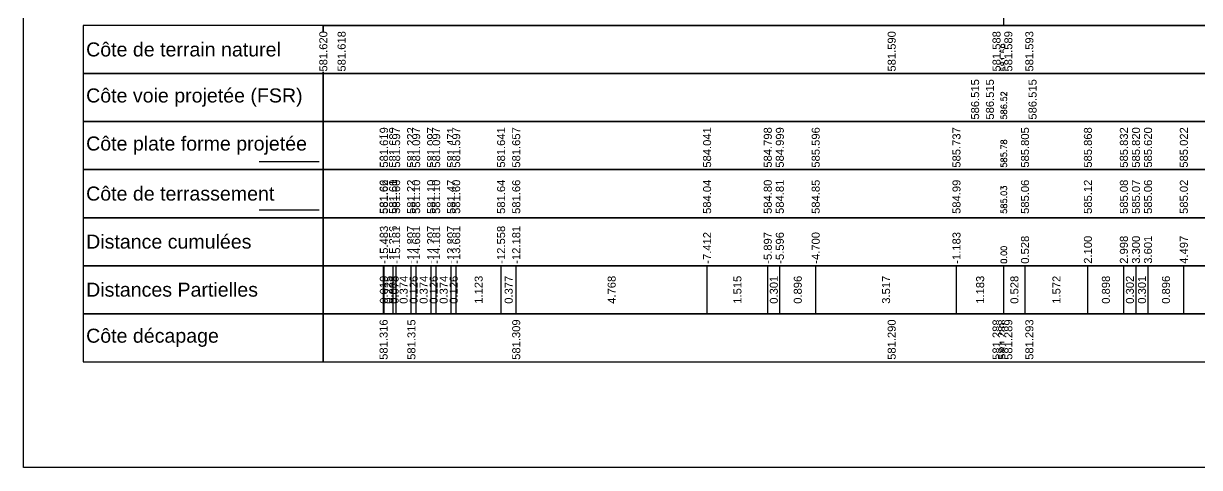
# Model space of a CAD drawing. Header units: millimetres. Extents: x 2762 to 3076, y 916 to 3305.
# Drawn here: x 2950.21 to 2979.59, y 3275.65 to 3286.73 of the extents above; entities that cross this region are included whole.
import ezdxf

# ---------------------------------------------------------------- set-up
doc = ezdxf.new("R2010")
doc.units = ezdxf.units.MM
doc.header["$LTSCALE"] = 2
doc.styles.add('C3D_Etiquette', font='romans.shx')
doc.styles.add('C3D_Profil_Travers', font='romans.shx')
doc.styles.get("Standard").update_dxf_attribs({"font": 'arial.ttf'})

msp = doc.modelspace()

# ---------------------------------------------------------------- linework, layer by layer
at = {"color": 7, "linetype": 'Continuous', "lineweight": -3}
for p, q in [((2974.705, 3286.684), (2974.705, 3298.884)), ((2957.704, 3286.684), (2991.706, 3286.684)), ((2959.211, 3279.484), (2959.211, 3280.684)), ((2959.221, 3279.484), (2959.221, 3280.684)), ((2959.221, 3279.484), (2959.221, 3280.684)), ((2959.446, 3279.484), (2959.446, 3280.684)), ((2959.446, 3279.484), (2959.446, 3280.684)), ((2959.448, 3279.484), (2959.448, 3280.684)), ((2959.448, 3279.484), (2959.448, 3280.684)), ((2959.524, 3279.484), (2959.524, 3280.684)), ((2959.524, 3279.484), (2959.524, 3280.684)), ((2959.898, 3279.484), (2959.898, 3280.684)), ((2959.898, 3279.484), (2959.898, 3280.684)), ((2960.024, 3279.484), (2960.024, 3280.684)), ((2960.024, 3279.484), (2960.024, 3280.684)), ((2960.398, 3279.484), (2960.398, 3280.684)), ((2960.398, 3279.484), (2960.398, 3280.684)), ((2960.524, 3279.484), (2960.524, 3280.684)), ((2960.524, 3279.484), (2960.524, 3280.684)), ((2960.898, 3279.484), (2960.898, 3280.684)), ((2960.898, 3279.484), (2960.898, 3280.684)), ((2961.024, 3279.484), (2961.024, 3280.684)), ((2961.024, 3279.484), (2961.024, 3280.684)), ((2962.146, 3279.484), (2962.146, 3280.684)), ((2962.146, 3279.484), (2962.146, 3280.684)), ((2962.524, 3279.484), (2962.524, 3280.684)), ((2962.524, 3279.484), (2962.524, 3280.684)), ((2967.292, 3279.484), (2967.292, 3280.684)), ((2967.292, 3279.484), (2967.292, 3280.684)), ((2968.808, 3279.484), (2968.808, 3280.684)), ((2968.808, 3279.484), (2968.808, 3280.684)), ((2969.109, 3279.484), (2969.109, 3280.684)), ((2969.109, 3279.484), (2969.109, 3280.684)), ((2970.005, 3279.484), (2970.005, 3280.684)), ((2970.005, 3279.484), (2970.005, 3280.684)), ((2973.522, 3279.484), (2973.522, 3280.684)), ((2973.522, 3279.484), (2973.522, 3280.684)), ((2974.705, 3279.484), (2974.705, 3280.684)), ((2974.705, 3279.484), (2974.705, 3280.684)), ((2975.233, 3279.484), (2975.233, 3280.684)), ((2975.233, 3279.484), (2975.233, 3280.684)), ((2976.805, 3279.484), (2976.805, 3280.684)), ((2976.805, 3279.484), (2976.805, 3280.684)), ((2977.703, 3279.484), (2977.703, 3280.684)), ((2977.703, 3279.484), (2977.703, 3280.684)), ((2978.005, 3279.484), (2978.005, 3280.684)), ((2978.005, 3279.484), (2978.005, 3280.684)), ((2978.306, 3279.484), (2978.306, 3280.684)), ((2978.306, 3279.484), (2978.306, 3280.684)), ((2979.201, 3279.484), (2979.201, 3280.684)), ((2979.201, 3279.484), (2979.201, 3280.684))]:
    msp.add_line(p, q, dxfattribs=at)
at = {"color": 154, "linetype": 'Continuous', "lineweight": -3}
msp.add_line((2956.104, 3283.284), (2957.604, 3283.284), dxfattribs=at)
at = {"color": 1, "linetype": 'Continuous', "lineweight": -3}
msp.add_line((2956.104, 3282.084), (2957.604, 3282.084), dxfattribs=at)
at = {"color": 7, "linetype": 'Continuous', "lineweight": -3}
for points in [[(2957.704, 3285.484), (2957.704, 3286.684), (2951.704, 3286.684), (2951.704, 3285.484)], [(2957.704, 3285.484), (2991.706, 3285.484), (2991.706, 3286.684), (2957.704, 3286.684)], [(2957.704, 3284.284), (2957.704, 3285.484), (2951.704, 3285.484), (2951.704, 3284.284)], [(2957.704, 3284.284), (2991.706, 3284.284), (2991.706, 3285.484), (2957.704, 3285.484)], [(2957.704, 3283.084), (2957.704, 3284.284), (2951.704, 3284.284), (2951.704, 3283.084)], [(2957.704, 3283.084), (2991.706, 3283.084), (2991.706, 3284.284), (2957.704, 3284.284)], [(2957.704, 3281.884), (2957.704, 3283.084), (2951.704, 3283.084), (2951.704, 3281.884)], [(2957.704, 3281.884), (2991.706, 3281.884), (2991.706, 3283.084), (2957.704, 3283.084)], [(2957.704, 3280.684), (2957.704, 3281.884), (2951.704, 3281.884), (2951.704, 3280.684)], [(2957.704, 3280.684), (2991.706, 3280.684), (2991.706, 3281.884), (2957.704, 3281.884)], [(2957.704, 3279.484), (2957.704, 3280.684), (2951.704, 3280.684), (2951.704, 3279.484)], [(2957.704, 3279.484), (2991.706, 3279.484), (2991.706, 3280.684), (2957.704, 3280.684)], [(2957.704, 3278.284), (2957.704, 3279.484), (2951.704, 3279.484), (2951.704, 3278.284)], [(2957.704, 3278.284), (2991.706, 3278.284), (2991.706, 3279.484), (2957.704, 3279.484)]]:
    msp.add_3dface(points, dxfattribs=at)

# ---------------------------------------------------------------- texts
at = {"color": 7, "linetype": 'Continuous', "lineweight": -3, "char_height": 0.35, "attachment_point": 4, "style": 'C3D_Etiquette'}
for s, insert in [('{\\fArial|b0|i0|c0|p34;Côte de terrain naturel}', (2951.779, 3286.084)), ('{\\fArial|b0|i0|c0|p34;Côte plate forme projetée}', (2951.779, 3283.684)), ('{\\fArial|b0|i0|c0|p34;Côte de terrassement}', (2951.779, 3282.484)), ('{\\fArial|b0|i0|c0|p34;Distance cumulées}', (2951.779, 3281.284)), ('{\\fArial|b0|i0|c0|p34;Distances Partielles}', (2951.779, 3280.084)), ('{\\fArial|b0|i0|c0|p34;Côte décapage}', (2951.779, 3278.884))]:
    msp.add_mtext(s, dxfattribs=dict(at, insert=insert))
at = {"color": 7, "linetype": 'Continuous', "lineweight": -3, "insert": (2951.779, 3284.884), "char_height": 0.35, "attachment_point": 4}
msp.add_mtext('{\\fArial|b0|i0|c0|p34;Côte voie projetée (FSR)}', dxfattribs=at)
at = {"color": 7, "linetype": 'Continuous', "lineweight": -3, "rotation": 90, "style": 'C3D_Profil_Travers'}
for s, insert, char_height, attachment_point in [('586.52', (2974.705, 3284.334), 0.15, 4), ('585.78', (2974.705, 3283.134), 0.15, 4), ('{\\fArial|b0|i0|c0|p34;581.66}', (2959.211, 3281.979), 0.2, 4), ('{\\fArial|b0|i0|c0|p34;581.62}', (2959.221, 3281.979), 0.2, 4), ('{\\fArial|b0|i0|c0|p34;581.61}', (2959.446, 3281.979), 0.2, 4), ('{\\fArial|b0|i0|c0|p34;581.60}', (2959.448, 3281.979), 0.2, 4), ('{\\fArial|b0|i0|c0|p34;581.60}', (2959.524, 3281.979), 0.2, 4), ('{\\fArial|b0|i0|c0|p34;581.22}', (2959.898, 3281.979), 0.2, 4), ('{\\fArial|b0|i0|c0|p34;581.10}', (2960.024, 3281.979), 0.2, 4), ('{\\fArial|b0|i0|c0|p34;581.10}', (2960.398, 3281.979), 0.2, 4), ('{\\fArial|b0|i0|c0|p34;581.10}', (2960.524, 3281.979), 0.2, 4), ('{\\fArial|b0|i0|c0|p34;581.47}', (2960.898, 3281.979), 0.2, 4), ('{\\fArial|b0|i0|c0|p34;581.60}', (2961.024, 3281.979), 0.2, 4), ('{\\fArial|b0|i0|c0|p34;581.64}', (2962.146, 3281.979), 0.2, 4), ('{\\fArial|b0|i0|c0|p34;581.66}', (2962.524, 3281.979), 0.2, 4), ('{\\fArial|b0|i0|c0|p34;584.04}', (2967.292, 3281.979), 0.2, 4), ('{\\fArial|b0|i0|c0|p34;584.80}', (2968.808, 3281.979), 0.2, 4), ('{\\fArial|b0|i0|c0|p34;584.81}', (2969.109, 3281.979), 0.2, 4), ('{\\fArial|b0|i0|c0|p34;584.85}', (2970.005, 3281.979), 0.2, 4), ('{\\fArial|b0|i0|c0|p34;584.99}', (2973.522, 3281.979), 0.2, 4), ('{\\fArial|b0|i0|c0|p34;585.06}', (2975.233, 3281.979), 0.2, 4), ('{\\fArial|b0|i0|c0|p34;585.12}', (2976.805, 3281.979), 0.2, 4), ('{\\fArial|b0|i0|c0|p34;585.08}', (2977.703, 3281.979), 0.2, 4), ('{\\fArial|b0|i0|c0|p34;585.07}', (2978.005, 3281.979), 0.2, 4), ('{\\fArial|b0|i0|c0|p34;585.06}', (2978.306, 3281.979), 0.2, 4), ('{\\fArial|b0|i0|c0|p34;585.02}', (2979.201, 3281.979), 0.2, 4), ('585.03', (2974.705, 3281.979), 0.15, 4), ('0.00', (2974.705, 3280.734), 0.15, 4), ('{\\fArial|b0|i0|c0|p34;0.010}', (2959.216, 3280.084), 0.2, 5), ('{\\fArial|b0|i0|c0|p34;0.225}', (2959.333, 3280.084), 0.2, 5), ('{\\fArial|b0|i0|c0|p34;0.003}', (2959.447, 3280.084), 0.2, 5), ('{\\fArial|b0|i0|c0|p34;0.075}', (2959.486, 3280.084), 0.2, 5), ('{\\fArial|b0|i0|c0|p34;0.374}', (2959.711, 3280.084), 0.2, 5), ('{\\fArial|b0|i0|c0|p34;0.126}', (2959.961, 3280.084), 0.2, 5), ('{\\fArial|b0|i0|c0|p34;0.374}', (2960.211, 3280.084), 0.2, 5), ('{\\fArial|b0|i0|c0|p34;0.126}', (2960.461, 3280.084), 0.2, 5), ('{\\fArial|b0|i0|c0|p34;0.374}', (2960.711, 3280.084), 0.2, 5), ('{\\fArial|b0|i0|c0|p34;0.126}', (2960.961, 3280.084), 0.2, 5), ('{\\fArial|b0|i0|c0|p34;1.123}', (2961.585, 3280.084), 0.2, 5), ('{\\fArial|b0|i0|c0|p34;0.377}', (2962.335, 3280.084), 0.2, 5), ('{\\fArial|b0|i0|c0|p34;4.768}', (2964.908, 3280.084), 0.2, 5), ('{\\fArial|b0|i0|c0|p34;1.515}', (2968.05, 3280.084), 0.2, 5), ('{\\fArial|b0|i0|c0|p34;0.301}', (2968.958, 3280.084), 0.2, 5), ('{\\fArial|b0|i0|c0|p34;0.896}', (2969.557, 3280.084), 0.2, 5), ('{\\fArial|b0|i0|c0|p34;3.517}', (2971.763, 3280.084), 0.2, 5), ('{\\fArial|b0|i0|c0|p34;1.183}', (2974.113, 3280.084), 0.2, 5), ('{\\fArial|b0|i0|c0|p34;0.528}', (2974.969, 3280.084), 0.2, 5), ('{\\fArial|b0|i0|c0|p34;1.572}', (2976.019, 3280.084), 0.2, 5), ('{\\fArial|b0|i0|c0|p34;0.898}', (2977.254, 3280.084), 0.2, 5), ('{\\fArial|b0|i0|c0|p34;0.302}', (2977.854, 3280.084), 0.2, 5), ('{\\fArial|b0|i0|c0|p34;0.301}', (2978.155, 3280.084), 0.2, 5), ('{\\fArial|b0|i0|c0|p34;0.896}', (2978.754, 3280.084), 0.2, 5)]:
    msp.add_mtext(s, dxfattribs=dict(at, insert=insert, char_height=char_height, attachment_point=attachment_point))

# ---------------------------------------------------------------- next in the draw order: texts
at = {"color": 7, "linetype": 'Continuous', "lineweight": -3, "char_height": 0.2, "attachment_point": 4, "rotation": 90, "style": 'C3D_Profil_Travers', "bg_fill": 3, "box_fill_scale": 1.000375, "bg_fill_color": 256, "bg_fill_true_color": 13158600, "bg_fill_transparency": 0}
for s, insert, width in [('{\\fArial|b0|i0|c0|p34;581.620}', (2957.705, 3285.534), 0.99484), ('{\\fArial|b0|i0|c0|p34;581.618}', (2958.162, 3285.534), 0.99595), ('{\\fArial|b0|i0|c0|p34;581.590}', (2971.903, 3285.534), 0.99484), ('{\\fArial|b0|i0|c0|p34;581.588}', (2974.522, 3285.534), 0.99595), ('{\\fArial|b0|i0|c0|p34;581.593}', (2975.342, 3285.534), 0.99553), ('{\\fArial|b0|i0|c0|p34;586.515}', (2973.987, 3284.334), 0.99705), ('{\\fArial|b0|i0|c0|p34;586.515}', (2974.357, 3284.334), 0.99705), ('{\\fArial|b0|i0|c0|p34;586.515}', (2975.422, 3284.334), 0.99705), ('{\\fArial|b0|i0|c0|p34;581.660}', (2959.211, 3283.134), 0.99484), ('{\\fArial|b0|i0|c0|p34;581.222}', (2959.898, 3283.134), 0.99347), ('{\\fArial|b0|i0|c0|p34;581.097}', (2960.398, 3283.134), 0.99553), ('{\\fArial|b0|i0|c0|p34;581.471}', (2960.898, 3283.134), 0.95654), ('{\\fArial|b0|i0|c0|p34;581.641}', (2962.146, 3283.134), 0.95654), ('{\\fArial|b0|i0|c0|p34;581.657}', (2962.524, 3283.134), 0.99553), ('{\\fArial|b0|i0|c0|p34;584.041}', (2967.292, 3283.134), 0.95654), ('{\\fArial|b0|i0|c0|p34;584.798}', (2968.808, 3283.134), 0.99595), ('{\\fArial|b0|i0|c0|p34;585.596}', (2970.005, 3283.134), 0.99539), ('{\\fArial|b0|i0|c0|p34;585.737}', (2973.522, 3283.134), 0.99553), ('{\\fArial|b0|i0|c0|p34;585.805}', (2975.233, 3283.134), 0.99705), ('{\\fArial|b0|i0|c0|p34;585.868}', (2976.805, 3283.134), 0.99595), ('{\\fArial|b0|i0|c0|p34;585.832}', (2977.703, 3283.134), 0.99347), ('{\\fArial|b0|i0|c0|p34;585.022}', (2979.201, 3283.134), 0.99347), ('{\\fArial|b0|i0|c0|p34;\\C256;-15.494}', (2959.211, 3280.734), 0.93449), ('{\\fArial|b0|i0|c0|p34;\\C256;-14.807}', (2959.898, 3280.734), 0.93532), ('{\\fArial|b0|i0|c0|p34;\\C256;-14.307}', (2960.398, 3280.734), 0.93532), ('{\\fArial|b0|i0|c0|p34;\\C256;-13.807}', (2960.898, 3280.734), 0.93532), ('{\\fArial|b0|i0|c0|p34;\\C256;-12.558}', (2962.146, 3280.734), 0.93573), ('{\\fArial|b0|i0|c0|p34;\\C256;-12.181}', (2962.524, 3280.734), 0.89632), ('{\\fArial|b0|i0|c0|p34;\\C256;-7.412}', (2967.292, 3280.734), 0.77631), ('{\\fArial|b0|i0|c0|p34;\\C256;-5.897}', (2968.808, 3280.734), 0.77838), ('{\\fArial|b0|i0|c0|p34;\\C256;-4.700}', (2970.005, 3280.734), 0.77769), ('{\\fArial|b0|i0|c0|p34;\\C256;-1.183}', (2973.522, 3280.734), 0.77838), ('{\\fArial|b0|i0|c0|p34;\\C256;0.528}', (2975.233, 3280.734), 0.68206), ('{\\fArial|b0|i0|c0|p34;\\C256;2.100}', (2976.805, 3280.734), 0.6844), ('{\\fArial|b0|i0|c0|p34;\\C256;2.998}', (2977.703, 3280.734), 0.6855), ('{\\fArial|b0|i0|c0|p34;\\C256;4.497}', (2979.201, 3280.734), 0.68978), ('{\\fArial|b0|i0|c0|p34;581.316}', (2959.211, 3278.334), 0.99539), ('{\\fArial|b0|i0|c0|p34;581.315}', (2959.906, 3278.334), 0.99705), ('{\\fArial|b0|i0|c0|p34;581.309}', (2962.524, 3278.334), 0.99595), ('{\\fArial|b0|i0|c0|p34;581.290}', (2971.903, 3278.334), 0.99484), ('{\\fArial|b0|i0|c0|p34;581.288}', (2974.522, 3278.334), 0.99595), ('{\\fArial|b0|i0|c0|p34;581.293}', (2975.342, 3278.334), 0.99553)]:
    msp.add_mtext(s, dxfattribs=dict(at, insert=insert, width=width))

# ---------------------------------------------------------------- next in the draw order: texts
at = {"color": 7, "linetype": 'Continuous', "lineweight": -3, "insert": (2974.705, 3285.534), "char_height": 0.15, "attachment_point": 4, "rotation": 90, "style": 'C3D_Profil_Travers'}
msp.add_mtext('581.59', dxfattribs=at)
at = {"color": 7, "linetype": 'Continuous', "lineweight": -3, "char_height": 0.2, "attachment_point": 4, "rotation": 90, "style": 'C3D_Profil_Travers', "bg_fill": 3, "box_fill_scale": 1.000375, "bg_fill_color": 256, "bg_fill_true_color": 13158600, "bg_fill_transparency": 0}
for s, insert, width in [('{\\fArial|b0|i0|c0|p34;581.619}', (2959.221, 3283.134), 0.99595), ('{\\fArial|b0|i0|c0|p34;581.097}', (2960.024, 3283.134), 0.99553), ('{\\fArial|b0|i0|c0|p34;581.097}', (2960.524, 3283.134), 0.99553), ('{\\fArial|b0|i0|c0|p34;581.597}', (2961.024, 3283.134), 0.99553), ('{\\fArial|b0|i0|c0|p34;584.999}', (2969.109, 3283.134), 0.99595), ('{\\fArial|b0|i0|c0|p34;585.820}', (2978.005, 3283.134), 0.99484), ('{\\fArial|b0|i0|c0|p34;\\C256;-15.483}', (2959.221, 3280.734), 0.93532), ('{\\fArial|b0|i0|c0|p34;\\C256;-14.681}', (2960.024, 3280.734), 0.89632), ('{\\fArial|b0|i0|c0|p34;\\C256;-14.181}', (2960.524, 3280.734), 0.89632), ('{\\fArial|b0|i0|c0|p34;\\C256;-13.681}', (2961.024, 3280.734), 0.89632), ('{\\fArial|b0|i0|c0|p34;\\C256;-5.596}', (2969.109, 3280.734), 0.77824), ('{\\fArial|b0|i0|c0|p34;\\C256;3.300}', (2978.005, 3280.734), 0.68082), ('{\\fArial|b0|i0|c0|p34;581.288}', (2974.66, 3278.334), 0.99595)]:
    msp.add_mtext(s, dxfattribs=dict(at, insert=insert, width=width))

# ---------------------------------------------------------------- next in the draw order: texts
for s, insert, width in [('{\\fArial|b0|i0|c0|p34;581.589}', (2974.817, 3285.534), 0.99595), ('{\\fArial|b0|i0|c0|p34;581.610}', (2959.446, 3283.134), 0.99484), ('{\\fArial|b0|i0|c0|p34;585.620}', (2978.306, 3283.134), 0.99484), ('{\\fArial|b0|i0|c0|p34;\\C256;-15.259}', (2959.446, 3280.734), 0.93573), ('{\\fArial|b0|i0|c0|p34;\\C256;3.601}', (2978.306, 3280.734), 0.64251)]:
    msp.add_mtext(s, dxfattribs=dict(at, insert=insert, width=width))
at = {"color": 7, "linetype": 'Continuous', "lineweight": -3, "insert": (2974.705, 3278.334), "char_height": 0.2, "attachment_point": 4, "rotation": 90, "style": 'C3D_Profil_Travers'}
msp.add_mtext('581.29', dxfattribs=at)

# ---------------------------------------------------------------- next in the draw order: texts
at = {"color": 7, "linetype": 'Continuous', "lineweight": -3, "char_height": 0.2, "attachment_point": 4, "rotation": 90, "style": 'C3D_Profil_Travers', "bg_fill": 3, "box_fill_scale": 1.000375, "bg_fill_color": 256, "bg_fill_true_color": 13158600, "bg_fill_transparency": 0}
for s, insert, width in [('{\\fArial|b0|i0|c0|p34;581.600}', (2959.448, 3283.134), 0.99484), ('{\\fArial|b0|i0|c0|p34;\\C256;-15.256}', (2959.448, 3280.734), 0.93518), ('{\\fArial|b0|i0|c0|p34;581.289}', (2974.817, 3278.334), 0.99595)]:
    msp.add_mtext(s, dxfattribs=dict(at, insert=insert, width=width))

# ---------------------------------------------------------------- next in the draw order: texts
for s, insert, width in [('{\\fArial|b0|i0|c0|p34;581.597}', (2959.524, 3283.134), 0.99553), ('{\\fArial|b0|i0|c0|p34;\\C256;-15.181}', (2959.524, 3280.734), 0.89632)]:
    msp.add_mtext(s, dxfattribs=dict(at, insert=insert, width=width))

# ---------------------------------------------------------------- next in the draw order: linework, layer by layer
msp.add_lwpolyline([(2950.215, 3305.145), (2999.215, 3305.145), (2999.215, 3275.645), (2950.215, 3275.645)], close=True)

doc.saveas('drawing.dxf')
